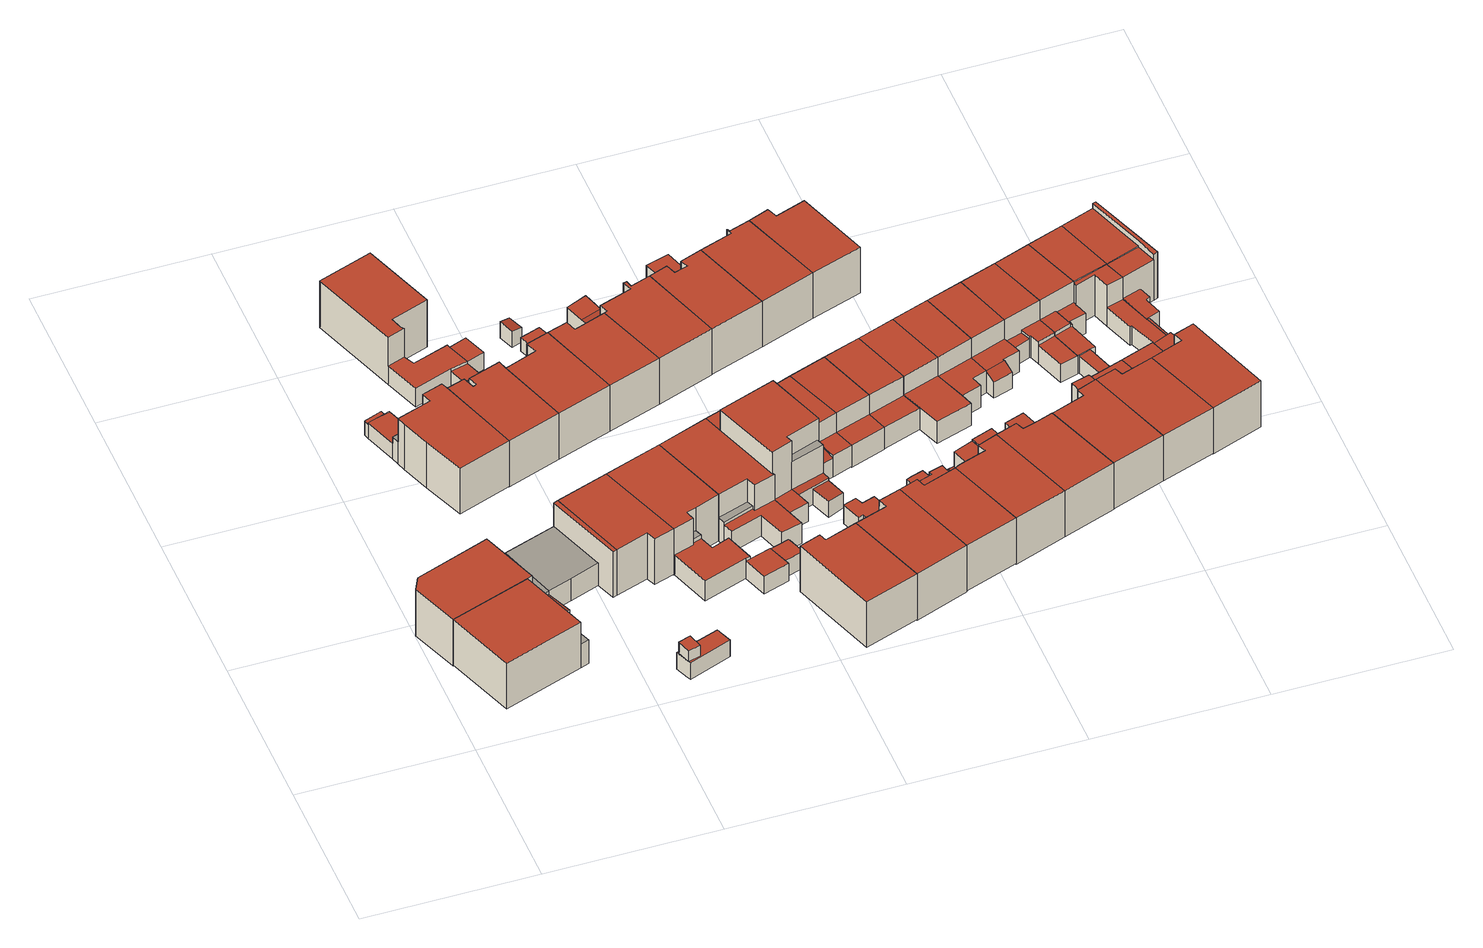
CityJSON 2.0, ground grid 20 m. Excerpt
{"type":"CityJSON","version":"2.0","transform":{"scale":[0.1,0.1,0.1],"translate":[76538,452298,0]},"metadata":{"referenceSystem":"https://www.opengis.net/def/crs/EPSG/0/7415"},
"CityObjects":{
"building1":{"type":"Building","attributes":{"Volume":588.69,"Dakoppervlakte":93.84,"Muuroppervlakte":254.09,"Vloeroppervlakte":99.97,"hoogte_Z_max_in_m_NAP":7.42,"GEB_DOEL":"woonfunctie","dateOfConstruction":"1932-01-01","measuredHeight":6.46},"geometry":[{"type":"Solid","lod":"2","boundaries":[[[[0,1,2,3,4,5,6,7]],[[8,9,10,11]],[[12,13,14,15]],[[16,17,18,19,20]],[[12,7,6,11,13]],[[15,14,17,1,0]],[[16,20,3,2]],[[1,17,16,2]],[[3,20,19,4]],[[6,5,8,11]],[[4,19,9,8,5]],[[10,9,19,18]],[[11,10,18,17,14,13]],[[0,7,12,15]]]],"semantics":{"surfaces":[{"type":"GroundSurface"},{"type":"OuterFloorSurface"},{"type":"RoofSurface"},{"type":"WallSurface"}],"values":[[0,1,2,2,3,3,3,3,3,3,3,3,3,3]]}}]},
"building2":{"type":"Building","attributes":{"Volume":543.23,"Dakoppervlakte":75.14,"Muuroppervlakte":240.47,"Vloeroppervlakte":92.6,"hoogte_Z_max_in_m_NAP":7.42,"GEB_DOEL":"winkelfunctie,woonfunctie - woonfunctie","dateOfConstruction":"1932-01-01","measuredHeight":6.5},"geometry":[{"type":"Solid","lod":"2","boundaries":[[[[21,22,23,24,25,26,27,28,29]],[[30,31,32,33]],[[34,35,15,36,37]],[[38,39,40,41]],[[23,34,37,39,24]],[[34,23,22,35]],[[35,22,21,15]],[[40,36,15,21,29]],[[31,27,26,32]],[[26,25,33,32]],[[27,31,30,28]],[[25,24,39,38,33]],[[41,40,29,28,30]],[[38,41,30,33]],[[36,40,39,37]]]],"semantics":{"surfaces":[{"type":"GroundSurface"},{"type":"OuterFloorSurface"},{"type":"RoofSurface"},{"type":"WallSurface"}],"values":[[0,1,2,1,3,3,3,3,3,3,3,3,3,3,3]]}}]},
"building3":{"type":"Building","attributes":{"Volume":177.81,"Dakoppervlakte":4.97,"Muuroppervlakte":170,"Vloeroppervlakte":61.52,"hoogte_Z_max_in_m_NAP":7.27,"GEB_DOEL":"overige gebruiksfunctie - woonfunctie","dateOfConstruction":"1923-01-01","measuredHeight":6.36},"geometry":[{"type":"Solid","lod":"2","boundaries":[[[[42,27,26,43,44,45,46,47]],[[48,49,32,31,50]],[[51,52,53,54]],[[26,32,49,43]],[[32,26,27,31]],[[27,42,50,31]],[[48,50,42,47]],[[45,44,52,51]],[[44,43,49,53,52]],[[51,54,46,45]],[[49,48,47,46,54,53]]]],"semantics":{"surfaces":[{"type":"GroundSurface"},{"type":"OuterFloorSurface"},{"type":"RoofSurface"},{"type":"WallSurface"}],"values":[[0,1,2,3,3,3,3,3,3,3,3]]}}]},
"building4":{"type":"Building","attributes":{"Volume":514.84,"Dakoppervlakte":91.59,"Muuroppervlakte":249.18,"Vloeroppervlakte":95.48,"hoogte_Z_max_in_m_NAP":7.31,"GEB_DOEL":"woonfunctie","dateOfConstruction":"1925-01-01","measuredHeight":6.43},"geometry":[{"type":"Solid","lod":"2","boundaries":[[[[55,56,57,58,59,60,61,62,63,64,65,66,67,68,69]],[[70,71,72,73]],[[74,75,76,77,78,79,80,81,82]],[[83,84,85,86,87]],[[88,89,90,91]],[[92,93,94,95,96,97]],[[68,67,82,81]],[[82,67,66,74]],[[74,66,65,75]],[[76,75,65,64,96]],[[80,79,71,55,69]],[[68,81,80,69]],[[60,59,91,90]],[[58,88,91,59]],[[57,89,88,58]],[[84,83,61,60,90,89]],[[64,63,97,96]],[[97,63,62,87,92]],[[71,70,85,56,55]],[[83,87,62,61]],[[92,87,86,93]],[[73,94,93,86,85,70]],[[76,96,95,77]],[[78,77,95,94,73,72]],[[71,79,78,72]],[[85,84,89,57,56]]]],"semantics":{"surfaces":[{"type":"GroundSurface"},{"type":"OuterFloorSurface"},{"type":"RoofSurface"},{"type":"WallSurface"}],"values":[[0,1,2,2,2,2,3,3,3,3,3,3,3,3,3,3,3,3,3,3,3,3,3,3,3,3]]}}]},
"building5":{"type":"Building","attributes":{"Volume":29.55,"Dakoppervlakte":11,"Muuroppervlakte":44.25,"Vloeroppervlakte":11,"hoogte_Z_max_in_m_NAP":4.74,"GEB_DOEL":"onbekend","dateOfConstruction":"1932-01-01","measuredHeight":3.87},"geometry":[{"type":"Solid","lod":"2","boundaries":[[[[98,99,100,101,102]],[[103,104,105,106,107],[108,109,110,111]],[[112,113,114,115]],[[102,104,103,98]],[[102,101,105,104]],[[107,106,105,101,100,99]],[[107,99,98,103]],[[113,111,110,114]],[[115,114,110,109]],[[112,115,109,108]],[[112,108,111,113]]]],"semantics":{"surfaces":[{"type":"GroundSurface"},{"type":"RoofSurface"},{"type":"WallSurface"}],"values":[[0,1,1,2,2,2,2,2,2,2,2]]}}]},
"building6":{"type":"Building","attributes":{"Volume":419.79,"Dakoppervlakte":65.59,"Muuroppervlakte":222.32,"Vloeroppervlakte":65.59,"hoogte_Z_max_in_m_NAP":7.27,"GEB_DOEL":"woonfunctie","dateOfConstruction":"1925-01-01","measuredHeight":6.4},"geometry":[{"type":"Solid","lod":"2","boundaries":[[[[116,117,118,45,44,119]],[[51,120,121,122,123,52]],[[44,45,51,52]],[[118,117,121,120]],[[117,116,122,121]],[[119,123,122,116]],[[45,118,120,51]],[[44,52,123,119]]]],"semantics":{"surfaces":[{"type":"GroundSurface"},{"type":"RoofSurface"},{"type":"WallSurface"}],"values":[[0,1,2,2,2,2,2,2]]}}]},
"building7":{"type":"Building","attributes":{"Volume":488.88,"Dakoppervlakte":88.78,"Muuroppervlakte":279.97,"Vloeroppervlakte":88.78,"hoogte_Z_max_in_m_NAP":7.31,"GEB_DOEL":"woonfunctie","dateOfConstruction":"1923-01-01","measuredHeight":6.59},"geometry":[{"type":"Solid","lod":"2","boundaries":[[[[124,125,126,127,128,129,130,131,132,133,134,135,136]],[[137,138,139,140,141,142,143]],[[144,145,146,147,148,149,150,151]],[[139,138,145,129,128]],[[139,128,127,140]],[[141,126,125,142]],[[142,125,124,143]],[[124,136,146,137,143]],[[146,136,135,147]],[[148,147,135,134]],[[134,133,149,148]],[[149,133,132,150]],[[150,132,131,151]],[[130,144,151,131]],[[129,145,144,130]],[[146,145,138,137]],[[140,127,126,141]]]],"semantics":{"surfaces":[{"type":"GroundSurface"},{"type":"RoofSurface"},{"type":"WallSurface"}],"values":[[0,1,1,2,2,2,2,2,2,2,2,2,2,2,2,2,2]]}}]},
"building8":{"type":"Building","attributes":{"Volume":472.52,"Dakoppervlakte":77.49,"Muuroppervlakte":262,"Vloeroppervlakte":83.5,"hoogte_Z_max_in_m_NAP":7.31,"GEB_DOEL":"woonfunctie","dateOfConstruction":"1925-01-01","measuredHeight":6.48},"geometry":[{"type":"Solid","lod":"2","boundaries":[[[[152,153,154,155,156,157,158,159,160,161,162,163,164,165,166,167,168,169,170]],[[171,172,173,174]],[[175,176,177,178,179,75,74,180,181]],[[182,183,184,185,186,187,188,189]],[[190,191,192,193]],[[170,169,74,75]],[[169,168,180,74]],[[167,181,180,168]],[[167,166,171,175,181]],[[155,154,177,176,174]],[[154,153,178,177]],[[170,75,179,152]],[[159,158,185,184,192]],[[185,158,157,186]],[[186,157,156,187]],[[165,164,189,188]],[[164,163,182,189]],[[163,162,193,183,182]],[[190,193,162,161]],[[160,191,190,161]],[[191,160,159,192]],[[192,184,183,193]],[[156,155,174,173,187]],[[172,171,166,165,188]],[[173,172,188,187]],[[174,176,175,171]],[[153,152,179,178]]]],"semantics":{"surfaces":[{"type":"GroundSurface"},{"type":"OuterFloorSurface"},{"type":"RoofSurface"},{"type":"WallSurface"}],"values":[[0,1,2,2,2,3,3,3,3,3,3,3,3,3,3,3,3,3,3,3,3,3,3,3,3,3,3]]}}]},
"building9":{"type":"Building","attributes":{"Volume":15.36,"Dakoppervlakte":6.48,"Muuroppervlakte":24.32,"Vloeroppervlakte":6.48,"hoogte_Z_max_in_m_NAP":3.21,"GEB_DOEL":"onbekend","dateOfConstruction":"1923-01-01","measuredHeight":2.37},"geometry":[{"type":"Solid","lod":"2","boundaries":[[[[194,195,196,161]],[[197,198,199,200]],[[161,196,197,200]],[[195,198,197,196]],[[194,199,198,195]],[[194,161,200,199]]]],"semantics":{"surfaces":[{"type":"GroundSurface"},{"type":"RoofSurface"},{"type":"WallSurface"}],"values":[[0,1,2,2,2,2]]}}]},
"building10":{"type":"Building","attributes":{"Volume":532.26,"Dakoppervlakte":97.56,"Muuroppervlakte":269.69,"Vloeroppervlakte":98.6,"hoogte_Z_max_in_m_NAP":7.27,"GEB_DOEL":"woonfunctie","dateOfConstruction":"1925-01-01","measuredHeight":6.42},"geometry":[{"type":"Solid","lod":"2","boundaries":[[[[201,202,203,204,205,206,207,208,209,210,211,212]],[[213,214,215,216]],[[122,217,218,219,220,221,222,123]],[[223,224,225,226,227,228,229,230,231]],[[210,123,222,211]],[[123,210,209,122]],[[211,222,221,212]],[[208,207,225,224]],[[226,225,207,206]],[[227,226,206,205]],[[204,228,227,205]],[[228,204,203,229]],[[203,202,230,229]],[[202,201,214,213,230]],[[213,216,231,230]],[[122,209,208,224,223,218,217]],[[215,219,218,223,231,216]],[[215,214,220,219]],[[220,214,201,212,221]]]],"semantics":{"surfaces":[{"type":"GroundSurface"},{"type":"OuterFloorSurface"},{"type":"RoofSurface"},{"type":"WallSurface"}],"values":[[0,1,2,2,3,3,3,3,3,3,3,3,3,3,3,3,3,3,3]]}}]},
"building11":{"type":"Building","attributes":{"Volume":412.21,"Dakoppervlakte":63.62,"Muuroppervlakte":220.3,"Vloeroppervlakte":63.62,"hoogte_Z_max_in_m_NAP":7.31,"GEB_DOEL":"woonfunctie","dateOfConstruction":"1925-01-01","measuredHeight":6.48},"geometry":[{"type":"Solid","lod":"2","boundaries":[[[[232,233,234,168,167,235,236]],[[237,238,239,181,180,240,241]],[[168,234,240,180]],[[237,241,233,232]],[[232,236,238,237]],[[238,236,235,167,181,239]],[[234,233,241,240]],[[167,168,180,181]]]],"semantics":{"surfaces":[{"type":"GroundSurface"},{"type":"RoofSurface"},{"type":"WallSurface"}],"values":[[0,1,2,2,2,2,2,2]]}}]},
"building12":{"type":"Building","attributes":{"Volume":22.9,"Dakoppervlakte":9.36,"Muuroppervlakte":30.14,"Vloeroppervlakte":9.36,"hoogte_Z_max_in_m_NAP":3.27,"GEB_DOEL":"onbekend","dateOfConstruction":"1928-01-01","measuredHeight":2.45},"geometry":[{"type":"Solid","lod":"2","boundaries":[[[[242,243,244,206,205,245]],[[246,247,248,249,250,251]],[[206,244,250,249]],[[244,243,251,250]],[[247,246,251,243,242,245]],[[205,248,247,245]],[[205,206,249,248]]]],"semantics":{"surfaces":[{"type":"GroundSurface"},{"type":"RoofSurface"},{"type":"WallSurface"}],"values":[[0,1,2,2,2,2,2]]}}]},
"building13":{"type":"Building","attributes":{"Volume":5.33,"Dakoppervlakte":2.54,"Muuroppervlakte":13.78,"Vloeroppervlakte":2.48,"hoogte_Z_max_in_m_NAP":3.12,"GEB_DOEL":"onbekend","dateOfConstruction":"1923-01-01","measuredHeight":2.29},"geometry":[{"type":"Solid","lod":"2","boundaries":[[[[252,253,254,255]],[[256,257,258,259]],[[258,257,252,255]],[[259,258,255,254]],[[253,256,259,254]],[[253,252,257,256]]]],"semantics":{"surfaces":[{"type":"GroundSurface"},{"type":"RoofSurface"},{"type":"WallSurface"}],"values":[[0,1,2,2,2,2]]}}]},
"building14":{"type":"Building","attributes":{"Volume":17.23,"Dakoppervlakte":8.85,"Muuroppervlakte":23.55,"Vloeroppervlakte":8.85,"hoogte_Z_max_in_m_NAP":2.8,"GEB_DOEL":"onbekend","dateOfConstruction":"1925-01-01","measuredHeight":1.95},"geometry":[{"type":"Solid","lod":"2","boundaries":[[[[260,261,262,263]],[[264,265,266,267]],[[260,263,266,265]],[[263,262,267,266]],[[261,264,267,262]],[[261,260,265,264]]]],"semantics":{"surfaces":[{"type":"GroundSurface"},{"type":"RoofSurface"},{"type":"WallSurface"}],"values":[[0,1,2,2,2,2]]}}]},
"building15":{"type":"Building","attributes":{"Volume":13.32,"Dakoppervlakte":5.73,"Muuroppervlakte":22.31,"Vloeroppervlakte":5.71,"hoogte_Z_max_in_m_NAP":3.25,"GEB_DOEL":"onbekend","dateOfConstruction":"1928-01-01","measuredHeight":2.42},"geometry":[{"type":"Solid","lod":"2","boundaries":[[[[268,242,245,269,270]],[[271,272,273,274,275]],[[242,268,271,275]],[[273,272,271,268,270,269]],[[245,274,273,269]],[[245,242,275,274]]]],"semantics":{"surfaces":[{"type":"GroundSurface"},{"type":"RoofSurface"},{"type":"WallSurface"}],"values":[[0,1,2,2,2,2]]}}]},
"building16":{"type":"Building","attributes":{"Volume":479.35,"Dakoppervlakte":81.15,"Muuroppervlakte":251.66,"Vloeroppervlakte":84.48,"hoogte_Z_max_in_m_NAP":7.27,"GEB_DOEL":"woonfunctie","dateOfConstruction":"1925-01-01","measuredHeight":6.49},"geometry":[{"type":"Solid","lod":"2","boundaries":[[[[276,277,278,279,280,281,282,283,212,211,284,285]],[[286,287,288,289]],[[290,291,292,293,294,222,221,295]],[[296,297,298,299,300,301,302,303,304]],[[211,222,294,284]],[[221,222,211,212,289]],[[292,291,301,277,276]],[[293,285,284,294]],[[304,283,282,296]],[[281,297,296,282]],[[281,280,298,297]],[[280,279,299,298]],[[278,300,299,279]],[[278,277,301,300]],[[304,286,289,212,283]],[[287,286,304,303]],[[288,295,221,289]],[[288,287,303,302,290,295]],[[301,291,290,302]],[[276,285,293,292]]]],"semantics":{"surfaces":[{"type":"GroundSurface"},{"type":"OuterFloorSurface"},{"type":"RoofSurface"},{"type":"WallSurface"}],"values":[[0,1,2,2,3,3,3,3,3,3,3,3,3,3,3,3,3,3,3,3]]}}]},
"building17":{"type":"Building","attributes":{"Volume":392.76,"Dakoppervlakte":60.74,"Muuroppervlakte":216.23,"Vloeroppervlakte":60.74,"hoogte_Z_max_in_m_NAP":7.31,"GEB_DOEL":"woonfunctie","dateOfConstruction":"1925-01-01","measuredHeight":6.47},"geometry":[{"type":"Solid","lod":"2","boundaries":[[[[305,234,233,306,307,308]],[[241,240,309,310,311,312]],[[234,305,309,240]],[[307,311,310,308]],[[307,306,312,311]],[[233,241,312,306]],[[308,310,309,305]],[[241,233,234,240]]]],"semantics":{"surfaces":[{"type":"GroundSurface"},{"type":"RoofSurface"},{"type":"WallSurface"}],"values":[[0,1,2,2,2,2,2,2]]}}]},
"building18":{"type":"Building","attributes":{"Volume":454.6,"Dakoppervlakte":72.43,"Muuroppervlakte":236.59,"Vloeroppervlakte":74.45,"hoogte_Z_max_in_m_NAP":7.35,"GEB_DOEL":"woonfunctie","dateOfConstruction":"1928-01-01","measuredHeight":6.37},"geometry":[{"type":"Solid","lod":"2","boundaries":[[[[313,314,315,316,317,318,319,320,321,322,323]],[[324,325,326,327]],[[328,329,330,331,332,333]],[[334,335,336,337]],[[316,315,333,332]],[[329,319,318,330]],[[318,317,331,330]],[[316,332,331,317]],[[313,323,337,336]],[[322,334,337,323]],[[322,321,335,334]],[[321,320,324,327,335]],[[326,325,314,313,336]],[[335,327,326,336]],[[328,325,324,320,319,329]],[[315,314,325,328,333]]]],"semantics":{"surfaces":[{"type":"GroundSurface"},{"type":"OuterFloorSurface"},{"type":"RoofSurface"},{"type":"WallSurface"}],"values":[[0,1,2,2,3,3,3,3,3,3,3,3,3,3,3,3]]}}]},
"building19":{"type":"Building","attributes":{"Volume":690.53,"Dakoppervlakte":87.26,"Muuroppervlakte":345.13,"Vloeroppervlakte":91.05,"hoogte_Z_max_in_m_NAP":10.22,"GEB_DOEL":"woonfunctie","dateOfConstruction":"1925-01-01","measuredHeight":9.44},"geometry":[{"type":"Solid","lod":"2","boundaries":[[[[338,339,340,278,276,285,341,342,284,343,344,345,346,347,348,349,350]],[[351,352,353,354]],[[355,356,357,358,359,360,361]],[[362,363,364,365,366,367,368]],[[369,370,371,372]],[[373,366,365,374,375]],[[376,377,294,378]],[[356,355,378,342,341,367]],[[361,360,345,344,376]],[[285,368,367,341]],[[285,276,362,368]],[[362,276,278,363]],[[278,340,364,363]],[[369,349,348,370]],[[369,372,350,349]],[[347,346,352,351,373]],[[375,370,348,347,373]],[[370,375,374,339,338,371]],[[364,340,339,374,365]],[[351,354,366,373]],[[367,366,354,357,356]],[[357,354,353,358]],[[358,353,352,346,345,360,359]],[[284,294,377,343]],[[284,342,378,294]],[[377,376,344,343]],[[355,361,376,378]],[[371,338,350,372]]]],"semantics":{"surfaces":[{"type":"GroundSurface"},{"type":"OuterFloorSurface"},{"type":"RoofSurface"},{"type":"WallSurface"}],"values":[[0,1,2,2,2,2,2,3,3,3,3,3,3,3,3,3,3,3,3,3,3,3,3,3,3,3,3,3]]}}]},
"building20":{"type":"Building","attributes":{"Volume":510.25,"Dakoppervlakte":86.55,"Muuroppervlakte":256.05,"Vloeroppervlakte":90.8,"hoogte_Z_max_in_m_NAP":7.31,"GEB_DOEL":"woonfunctie","dateOfConstruction":"1925-01-01","measuredHeight":6.47},"geometry":[{"type":"Solid","lod":"2","boundaries":[[[[379,380,381,382,383,384,385,386,387,388,389,390,391,392,305,308]],[[393,394,395,396]],[[397,398,399,400,401,402,403,404,310,309,405]],[[406,407,408,409,410,411,412,413]],[[414,415,407,406]],[[310,308,305,309]],[[305,392,405,309]],[[405,392,391,397]],[[397,391,390,389,399,398]],[[404,403,393,380,379]],[[308,310,404,379]],[[414,406,385,384]],[[383,415,414,384]],[[381,408,407,415,383,382]],[[388,387,412,411]],[[386,413,412,387]],[[386,385,406,413]],[[393,396,408,381,380]],[[396,395,409,408]],[[411,410,401,400]],[[394,402,401,410,409,395]],[[402,394,393,403]],[[389,388,411,400,399]]]],"semantics":{"surfaces":[{"type":"GroundSurface"},{"type":"OuterFloorSurface"},{"type":"RoofSurface"},{"type":"WallSurface"}],"values":[[0,1,2,2,2,3,3,3,3,3,3,3,3,3,3,3,3,3,3,3,3,3,3]]}}]},
"building21":{"type":"Building","attributes":{"Volume":507.04,"Dakoppervlakte":85.98,"Muuroppervlakte":257.32,"Vloeroppervlakte":91.7,"hoogte_Z_max_in_m_NAP":7.35,"GEB_DOEL":"woonfunctie","dateOfConstruction":"1928-01-01","measuredHeight":6.41},"geometry":[{"type":"Solid","lod":"2","boundaries":[[[[416,417,418,419,420,421,422,423,424,425,426,427,428,429]],[[430,325,431,432,433,434]],[[333,435,436,437,438,328]],[[439,440,441,442,443,444,445,446,447,448,449,450]],[[451,452,453,454,455,337]],[[422,421,435,333]],[[421,420,449,436,435]],[[436,449,448,433,432,437]],[[423,422,333,328,325]],[[449,420,419,450]],[[418,439,450,419]],[[417,416,441,440]],[[441,416,429,442]],[[429,428,443,442]],[[443,428,427,444]],[[325,430,451,424,423]],[[454,444,427,426,455]],[[425,337,455,426]],[[424,451,337,425]],[[433,448,447,434]],[[452,446,445,453]],[[454,453,445,444]],[[447,446,452,451,430,434]],[[437,432,431,438]],[[438,431,325,328]],[[418,417,440,439]]]],"semantics":{"surfaces":[{"type":"GroundSurface"},{"type":"OuterFloorSurface"},{"type":"RoofSurface"},{"type":"WallSurface"}],"values":[[0,1,2,2,2,3,3,3,3,3,3,3,3,3,3,3,3,3,3,3,3,3,3,3,3,3]]}}]},
"building22":{"type":"Building","attributes":{"Volume":214.48,"Dakoppervlakte":42.41,"Muuroppervlakte":149.23,"Vloeroppervlakte":42.36,"hoogte_Z_max_in_m_NAP":6.64,"GEB_DOEL":"woonfunctie","dateOfConstruction":"1928-01-01","measuredHeight":5.79},"geometry":[{"type":"Solid","lod":"2","boundaries":[[[[456,457,458,459,460,461,462]],[[463,464,465,466]],[[467,468,469,470]],[[471,472,467,473]],[[464,463,462,461,473]],[[457,456,466,465,470]],[[459,458,469,468,472]],[[470,469,458,457]],[[471,460,459,472]],[[461,460,471,473]],[[468,467,472]],[[464,473,467,470,465]],[[462,463,466,456]]]],"semantics":{"surfaces":[{"type":"GroundSurface"},{"type":"RoofSurface"},{"type":"WallSurface"}],"values":[[0,1,1,1,2,2,2,2,2,2,2,2,2]]}}]},
"building23":{"type":"Building","attributes":{"Volume":450.78,"Dakoppervlakte":78.1,"Muuroppervlakte":254.02,"Vloeroppervlakte":79.96,"hoogte_Z_max_in_m_NAP":7.31,"GEB_DOEL":"woonfunctie","dateOfConstruction":"1925-01-01","measuredHeight":6.43},"geometry":[{"type":"Solid","lod":"2","boundaries":[[[[474,475,476,477,478,479,480,481,482,483,484,485,486,487,488]],[[489,490,491,492,493]],[[494,495,496,497,397,405,498,499]],[[500,501,502,503,504,505]],[[397,477,476,405]],[[476,475,498,405]],[[475,474,493,499,498]],[[496,495,480,479]],[[479,478,497,496]],[[477,397,497,478]],[[501,487,486,502]],[[502,486,485,503]],[[503,485,484,504]],[[484,483,505,504]],[[505,483,482,500]],[[493,474,488,489]],[[491,500,482,481,492]],[[491,490,489,488,487,501,500]],[[499,493,492,494]],[[495,494,492,481,480]]]],"semantics":{"surfaces":[{"type":"GroundSurface"},{"type":"OuterFloorSurface"},{"type":"RoofSurface"},{"type":"WallSurface"}],"values":[[0,1,2,2,3,3,3,3,3,3,3,3,3,3,3,3,3,3,3,3]]}}]},
"building24":{"type":"Building","attributes":{"Volume":485.97,"Dakoppervlakte":81.72,"Muuroppervlakte":247.22,"Vloeroppervlakte":81.72,"hoogte_Z_max_in_m_NAP":7.35,"GEB_DOEL":"woonfunctie","dateOfConstruction":"1928-01-01","measuredHeight":6.4},"geometry":[{"type":"Solid","lod":"2","boundaries":[[[[506,507,508,509,510,511,512,513,514,515,516]],[[517,518,519,436,435,520]],[[521,522,523,524,525,526,527]],[[528,529,530,531,532,533]],[[534,535,536,537]],[[511,520,435,512]],[[511,510,537,517,520]],[[514,513,436,519,530]],[[435,436,513,512]],[[507,525,524,508]],[[507,506,526,525]],[[506,516,527,526]],[[516,515,529,528,527]],[[530,529,515,514]],[[534,537,510,509,523]],[[528,533,521,527]],[[535,534,523,522]],[[536,535,522,521,533,532]],[[537,536,532,531,518,517]],[[518,531,530,519]],[[523,509,508,524]]]],"semantics":{"surfaces":[{"type":"GroundSurface"},{"type":"RoofSurface"},{"type":"WallSurface"}],"values":[[0,1,1,1,1,2,2,2,2,2,2,2,2,2,2,2,2,2,2,2,2]]}}]},
"building25":{"type":"Building","attributes":{"Volume":226.25,"Dakoppervlakte":43.98,"Muuroppervlakte":153.29,"Vloeroppervlakte":43.98,"hoogte_Z_max_in_m_NAP":6.64,"GEB_DOEL":"woonfunctie","dateOfConstruction":"1928-01-01","measuredHeight":5.83},"geometry":[{"type":"Solid","lod":"2","boundaries":[[[[538,539,540,541,542,543]],[[466,465,544,545]],[[469,546,547,470]],[[538,466,545,539]],[[538,543,470,465,466]],[[547,540,539,545,544]],[[469,470,543,542]],[[542,541,546,469]],[[547,546,541,540]],[[547,544,465,470]]]],"semantics":{"surfaces":[{"type":"GroundSurface"},{"type":"RoofSurface"},{"type":"WallSurface"}],"values":[[0,1,1,2,2,2,2,2,2,2]]}}]},
"building26":{"type":"Building","attributes":{"Volume":227.84,"Dakoppervlakte":44.77,"Muuroppervlakte":153.01,"Vloeroppervlakte":44.77,"hoogte_Z_max_in_m_NAP":6.64,"GEB_DOEL":"woonfunctie","dateOfConstruction":"1928-01-01","measuredHeight":5.79},"geometry":[{"type":"Solid","lod":"2","boundaries":[[[[548,549,550,551,552,553]],[[544,554,555,545]],[[556,557,547,546]],[[555,549,548,545]],[[544,545,548,553,547]],[[557,550,549,555,554]],[[546,547,553,552]],[[546,552,551,556]],[[557,556,551,550]],[[557,554,544,547]]]],"semantics":{"surfaces":[{"type":"GroundSurface"},{"type":"RoofSurface"},{"type":"WallSurface"}],"values":[[0,1,1,2,2,2,2,2,2,2]]}}]},
"building27":{"type":"Building","attributes":{"Volume":447.78,"Dakoppervlakte":68.19,"Muuroppervlakte":224.67,"Vloeroppervlakte":70.99,"hoogte_Z_max_in_m_NAP":7.31,"GEB_DOEL":"woonfunctie","dateOfConstruction":"1925-01-01","measuredHeight":6.44},"geometry":[{"type":"Solid","lod":"2","boundaries":[[[[488,558,559,560,561,562,475,474]],[[498,563,564,565,566,567,568,499]],[[489,493,569,570]],[[474,475,498,499,493]],[[562,563,498,475]],[[562,561,564,563]],[[561,560,565,564]],[[559,566,565,560]],[[567,566,559,558,570]],[[488,489,570,558]],[[489,488,474,493]],[[567,570,569,568]],[[499,568,569,493]]]],"semantics":{"surfaces":[{"type":"GroundSurface"},{"type":"RoofSurface"},{"type":"OuterFloorSurface"},{"type":"WallSurface"}],"values":[[0,1,2,3,3,3,3,3,3,3,3,3,3]]}}]},
"building28":{"type":"Building","attributes":{"Volume":465.63,"Dakoppervlakte":77.85,"Muuroppervlakte":260.79,"Vloeroppervlakte":77.85,"hoogte_Z_max_in_m_NAP":7.35,"GEB_DOEL":"woonfunctie","dateOfConstruction":"1928-01-01","measuredHeight":6.46},"geometry":[{"type":"Solid","lod":"2","boundaries":[[[[571,572,573,574,575,576,577,578,579,580,581]],[[582,583,584,585,517,520,586]],[[534,537,587,588]],[[589,590,591,592]],[[571,581,520,517,537]],[[581,580,586,520]],[[576,575,584,583,589]],[[584,575,574,587,585]],[[573,588,587,574]],[[534,588,573,572]],[[534,572,571,537]],[[517,585,587,537]],[[590,579,578,591]],[[591,578,577,592]],[[592,577,576,589]],[[589,583,582,590]],[[582,586,580,579,590]]]],"semantics":{"surfaces":[{"type":"GroundSurface"},{"type":"RoofSurface"},{"type":"WallSurface"}],"values":[[0,1,1,1,2,2,2,2,2,2,2,2,2,2,2,2,2]]}}]},
"building29":{"type":"Building","attributes":{"Volume":270.15,"Dakoppervlakte":58,"Muuroppervlakte":171.48,"Vloeroppervlakte":58,"hoogte_Z_max_in_m_NAP":6.64,"GEB_DOEL":"woonfunctie","dateOfConstruction":"1928-01-01","measuredHeight":5.79},"geometry":[{"type":"Solid","lod":"2","boundaries":[[[[550,549,593,594,595,596,597,598,551]],[[554,599,600,555]],[[601,602,603,604,605,606,607]],[[549,550,601,554,555]],[[607,594,593,600,599]],[[551,602,601,550]],[[551,598,603,602]],[[598,597,604,603]],[[596,605,604,597]],[[605,596,595,606]],[[606,595,594,607]],[[607,599,554,601]],[[549,555,600,593]]]],"semantics":{"surfaces":[{"type":"GroundSurface"},{"type":"RoofSurface"},{"type":"WallSurface"}],"values":[[0,1,1,2,2,2,2,2,2,2,2,2,2]]}}]},
"building30":{"type":"Building","attributes":{"Volume":388.49,"Dakoppervlakte":60.47,"Muuroppervlakte":214.14,"Vloeroppervlakte":60.47,"hoogte_Z_max_in_m_NAP":7.31,"GEB_DOEL":"woonfunctie","dateOfConstruction":"1925-01-01","measuredHeight":6.42},"geometry":[{"type":"Solid","lod":"2","boundaries":[[[[562,561,608,609,610,611]],[[564,563,612,613,614,615]],[[562,611,612,563]],[[609,614,613,610]],[[609,608,615,614]],[[561,564,615,608]],[[611,610,613,612]],[[561,562,563,564]]]],"semantics":{"surfaces":[{"type":"GroundSurface"},{"type":"RoofSurface"},{"type":"WallSurface"}],"values":[[0,1,2,2,2,2,2,2]]}}]},
"building31":{"type":"Building","attributes":{"Volume":501.17,"Dakoppervlakte":83.86,"Muuroppervlakte":278.98,"Vloeroppervlakte":90.38,"hoogte_Z_max_in_m_NAP":7.35,"GEB_DOEL":"woonfunctie","dateOfConstruction":"1928-01-01","measuredHeight":6.43},"geometry":[{"type":"Solid","lod":"2","boundaries":[[[[616,580,579,578,617,618,619,620,621,622,623,624,625,626,627]],[[628,629,630,631,632]],[[633,634,635,636,582,586,637]],[[638,639,640,641]],[[642,643,644,645,646]],[[637,586,580,616]],[[633,637,616,627,628]],[[621,620,635,634,632]],[[636,635,620,619,645]],[[621,632,631,640,622]],[[627,626,629,628]],[[629,626,625,641,630]],[[624,638,641,625]],[[623,639,638,624]],[[640,639,623,622]],[[631,630,641,640]],[[632,634,633,628]],[[642,617,578,643]],[[579,644,643,578]],[[642,646,645,619,618,617]],[[644,582,636,645]],[[644,579,580,586,582]]]],"semantics":{"surfaces":[{"type":"GroundSurface"},{"type":"OuterFloorSurface"},{"type":"RoofSurface"},{"type":"WallSurface"}],"values":[[0,1,2,2,2,3,3,3,3,3,3,3,3,3,3,3,3,3,3,3,3,3]]}}]},
"building32":{"type":"Building","attributes":{"Volume":237.79,"Dakoppervlakte":47.9,"Muuroppervlakte":161.46,"Vloeroppervlakte":47.9,"hoogte_Z_max_in_m_NAP":6.64,"GEB_DOEL":"woonfunctie","dateOfConstruction":"1928-01-01","measuredHeight":5.8},"geometry":[{"type":"Solid","lod":"2","boundaries":[[[[647,648,649,650,651,652,653,654]],[[599,655,656,600]],[[657,658,659,660,661,662]],[[648,647,661,599,600]],[[660,650,649,656,655]],[[647,654,662,661]],[[653,657,662,654]],[[652,658,657,653]],[[658,652,651,659]],[[651,650,660,659]],[[660,655,599,661]],[[649,648,600,656]]]],"semantics":{"surfaces":[{"type":"GroundSurface"},{"type":"RoofSurface"},{"type":"WallSurface"}],"values":[[0,1,1,2,2,2,2,2,2,2,2,2]]}}]},
"building33":{"type":"Building","attributes":{"Volume":230.03,"Dakoppervlakte":46.8,"Muuroppervlakte":157.05,"Vloeroppervlakte":46.34,"hoogte_Z_max_in_m_NAP":6.64,"GEB_DOEL":"woonfunctie","dateOfConstruction":"1928-01-01","measuredHeight":5.79},"geometry":[{"type":"Solid","lod":"2","boundaries":[[[[663,664,665,666,667,668,669,670,671,672,673,674]],[[655,675,676,656]],[[677,678,659,679,680]],[[681,660,659,678,682,683,684]],[[672,671,656,676]],[[672,676,675,681,673]],[[668,679,659,669]],[[677,680,679,668,667,666]],[[678,677,666,665,664,682]],[[664,663,683,682]],[[683,663,674,684]],[[673,681,684,674]],[[670,669,659,660]],[[655,660,681,675]],[[671,670,660,655,656]]]],"semantics":{"surfaces":[{"type":"GroundSurface"},{"type":"RoofSurface"},{"type":"WallSurface"}],"values":[[0,1,1,1,2,2,2,2,2,2,2,2,2,2,2]]}}]},
"building34":{"type":"Building","attributes":{"Volume":436.56,"Dakoppervlakte":68.86,"Muuroppervlakte":223.86,"Vloeroppervlakte":68.86,"hoogte_Z_max_in_m_NAP":7.35,"GEB_DOEL":"woonfunctie","dateOfConstruction":"1928-01-01","measuredHeight":6.34},"geometry":[{"type":"Solid","lod":"2","boundaries":[[[[685,686,687,688,689,690,691]],[[692,693,633,637,694,695,696]],[[688,687,694,637]],[[694,687,686,695]],[[685,691,692,696]],[[690,693,692,691]],[[633,693,690,689]],[[633,689,688,637]],[[686,685,696,695]]]],"semantics":{"surfaces":[{"type":"GroundSurface"},{"type":"RoofSurface"},{"type":"WallSurface"}],"values":[[0,1,2,2,2,2,2,2,2]]}}]},
"building35":{"type":"Building","attributes":{"Volume":240.41,"Dakoppervlakte":50.37,"Muuroppervlakte":172.41,"Vloeroppervlakte":50.37,"hoogte_Z_max_in_m_NAP":6.64,"GEB_DOEL":"woonfunctie","dateOfConstruction":"1928-01-01","measuredHeight":5.79},"geometry":[{"type":"Solid","lod":"2","boundaries":[[[[697,698,699,700,701,674,673,672,702,703,704]],[[675,705,706,676]],[[707,708,709,710]],[[711,712,713,714,715,716]],[[717,718,719,720]],[[702,672,676,706]],[[672,673,717,675,676]],[[703,702,706,705,712]],[[708,707,698,697]],[[708,697,704,709]],[[701,700,715,714,719]],[[700,699,710,716,715]],[[711,709,704,703,712]],[[717,673,674,718]],[[718,674,701,719]],[[713,720,719,714]],[[716,710,709,711]],[[675,717,720,713,712,705]],[[699,698,707,710]]]],"semantics":{"surfaces":[{"type":"GroundSurface"},{"type":"RoofSurface"},{"type":"WallSurface"}],"values":[[0,1,1,1,1,2,2,2,2,2,2,2,2,2,2,2,2,2,2]]}}]},
"building36":{"type":"Building","attributes":{"Volume":502.48,"Dakoppervlakte":88.59,"Muuroppervlakte":259.27,"Vloeroppervlakte":92.91,"hoogte_Z_max_in_m_NAP":7.35,"GEB_DOEL":"woonfunctie","dateOfConstruction":"1928-01-01","measuredHeight":6.39},"geometry":[{"type":"Solid","lod":"2","boundaries":[[[[721,722,723,724,725,726,727,687,686,728,729,730,731]],[[732,733,734,735]],[[736,695,694,737,738,739]],[[740,741,742,743,744,745]],[[746,747,748,749,750,751]],[[686,687,694,695]],[[687,727,737,694]],[[727,726,733,738,737]],[[725,724,740,745]],[[726,725,745,734,733]],[[744,735,734,745]],[[723,722,748,747,741]],[[722,721,749,748]],[[731,750,749,721]],[[750,731,730,751]],[[742,746,751,730,729]],[[743,742,729,728]],[[742,741,747,746]],[[695,736,735,744,743,728,686]],[[738,733,732,739]],[[732,735,736,739]],[[740,724,723,741]]]],"semantics":{"surfaces":[{"type":"GroundSurface"},{"type":"OuterFloorSurface"},{"type":"RoofSurface"},{"type":"WallSurface"}],"values":[[0,1,2,2,2,3,3,3,3,3,3,3,3,3,3,3,3,3,3,3,3,3]]}}]},
"building37":{"type":"Building","attributes":{"Volume":257.13,"Dakoppervlakte":57.4,"Muuroppervlakte":187.09,"Vloeroppervlakte":57.4,"hoogte_Z_max_in_m_NAP":6.64,"GEB_DOEL":"woonfunctie","dateOfConstruction":"1928-01-01","measuredHeight":5.78},"geometry":[{"type":"Solid","lod":"2","boundaries":[[[[752,697,704,703,702,753,754,755,756,757,758,759,760,761,762]],[[706,705,763,764]],[[765,766,767,768,709,708,769]],[[770,771,772,773]],[[712,711,774,775]],[[776,777,778,779,780,781,782]],[[702,706,764,753]],[[705,706,702,703,712]],[[754,753,764,763,779]],[[709,704,697,708]],[[769,708,697,752,773]],[[760,759,766,765,772]],[[759,758,767,766]],[[770,762,761,771]],[[772,771,761,760]],[[765,769,773,772]],[[709,711,712,703,704]],[[776,782,767,758,757]],[[776,757,756,777]],[[777,756,755,778]],[[779,778,755,754]],[[775,774,781,780]],[[711,709,768,781,774]],[[782,781,768,767]],[[712,775,780,779,763,705]],[[773,752,762,770]]]],"semantics":{"surfaces":[{"type":"GroundSurface"},{"type":"RoofSurface"},{"type":"WallSurface"}],"values":[[0,1,1,1,1,1,2,2,2,2,2,2,2,2,2,2,2,2,2,2,2,2,2,2,2,2]]}}]},
"building38":{"type":"Building","attributes":{"Volume":261.58,"Dakoppervlakte":52.96,"Muuroppervlakte":202.64,"Vloeroppervlakte":52.96,"hoogte_Z_max_in_m_NAP":6.64,"GEB_DOEL":"woonfunctie","dateOfConstruction":"1928-01-01","measuredHeight":5.8},"geometry":[{"type":"Solid","lod":"2","boundaries":[[[[783,784,785,786,787,788,789,790,791,792,793,794]],[[795,796,764,763]],[[797,798,799,800,801,802]],[[803,804,805,806,807,808]],[[783,764,796,784]],[[783,794,803,763,764]],[[785,784,796,795,808]],[[799,798,790,789]],[[789,788,800,799]],[[787,801,800,788]],[[801,787,786,802]],[[803,794,793,804]],[[793,792,805,804]],[[792,791,797,806,805]],[[786,785,808,807,802]],[[802,807,806,797]],[[763,803,808,795]],[[791,790,798,797]]]],"semantics":{"surfaces":[{"type":"GroundSurface"},{"type":"RoofSurface"},{"type":"WallSurface"}],"values":[[0,1,1,1,2,2,2,2,2,2,2,2,2,2,2,2,2,2]]}}]},
"building39":{"type":"Building","attributes":{"Volume":510.16,"Dakoppervlakte":92.2,"Muuroppervlakte":245.28,"Vloeroppervlakte":96.59,"hoogte_Z_max_in_m_NAP":7.35,"GEB_DOEL":"woonfunctie","dateOfConstruction":"1928-01-01","measuredHeight":6.4},"geometry":[{"type":"Solid","lod":"2","boundaries":[[[[809,810,811,812,813,814,815,816,817,818,819,820,821]],[[733,822,823,734]],[[824,825,826,827,738,737]],[[740,745,828,829,830,831]],[[832,833,834,835,836,837,838,839,840,841]],[[809,821,737,738,733]],[[821,820,824,737]],[[825,824,820,819,839]],[[740,831,836,812,811]],[[734,745,810,809,733]],[[734,823,828,745]],[[818,840,839,819]],[[816,832,841,840,818,817]],[[816,815,833,832]],[[815,814,834,833]],[[813,835,834,814]],[[813,812,836,835]],[[830,838,837,836,831]],[[825,839,838,830,829,826]],[[822,827,826,829,828,823]],[[738,827,822,733]],[[740,811,810,745]]]],"semantics":{"surfaces":[{"type":"GroundSurface"},{"type":"OuterFloorSurface"},{"type":"RoofSurface"},{"type":"WallSurface"}],"values":[[0,1,2,2,2,3,3,3,3,3,3,3,3,3,3,3,3,3,3,3,3,3]]}}]},
"building40":{"type":"Building","attributes":{"Volume":288.21,"Dakoppervlakte":54.26,"Muuroppervlakte":219.49,"Vloeroppervlakte":54.26,"hoogte_Z_max_in_m_NAP":7.32,"GEB_DOEL":"woonfunctie","dateOfConstruction":"1928-01-01","measuredHeight":6.47},"geometry":[{"type":"Solid","lod":"2","boundaries":[[[[784,842,843,844,845,846,847,848,849,850,851,852,853,787,854,786,785]],[[795,855,856,796]],[[807,857,858,808]],[[859,860,861,862,863,864]],[[865,866,867,868,869,870]],[[871,872,801,873,874]],[[796,856,842,784]],[[784,785,808,795,796]],[[807,808,785,786,869]],[[843,861,860,859,845,844]],[[843,842,856,862,861]],[[865,850,849,866]],[[866,849,848,867]],[[867,848,847,868]],[[786,854,872,870,869]],[[872,854,787,801]],[[787,853,873,801]],[[871,874,873,853,852,851]],[[850,865,870,872,871,851]],[[807,869,868,847,846,857]],[[855,795,808,858]],[[864,863,862,856,855,858,857]],[[864,857,846,845,859]]]],"semantics":{"surfaces":[{"type":"GroundSurface"},{"type":"RoofSurface"},{"type":"WallSurface"}],"values":[[0,1,1,1,1,1,2,2,2,2,2,2,2,2,2,2,2,2,2,2,2,2,2]]}}]}
},
"vertices":[
[21,126,10],[114,158,10],[141,168,10],[153,138,10],[134,131,10],[153,81,10],[143,77,10],[50,45,10],[153,81,43],[134,131,43],[125,128,43],[143,77,43],[50,45,74],[143,77,74],[114,158,74],[21,126,74],[141,168,35],[114,158,38],[125,128,38],[134,131,37],[153,138,35],
[21,126,9],[0,182,9],[8,198,9],[95,229,9],[105,232,9],[118,237,9],[141,168,9],[130,163,9],[120,160,9],[130,163,40],[141,168,40],[118,237,40],[105,232,40],[8,198,74],[0,182,74],[120,160,74],[95,229,74],[105,232,42],[95,229,42],[120,160,42],[130,163,42],
[168,177,9],[179,258,9],[184,260,9],[216,169,9],[211,167,9],[203,190,9],[203,190,40],[179,258,40],[168,177,40],[216,169,73],[184,260,73],[179,258,73],[211,167,73],
[72,433,9],[69,442,9],[56,480,9],[54,486,9],[75,494,9],[77,488,9],[82,489,9],[88,472,9],[126,487,9],[132,467,9],[135,459,9],[168,362,9],[106,340,9],[87,389,9],[75,423,9],[69,442,40],[72,433,40],[112,447,40],[109,456,40],[168,362,73],[135,459,73],[132,467,73],[108,459,73],[112,447,73],[72,433,73],[75,423,73],[87,389,73],[106,340,73],[82,489,31],[56,480,31],[69,442,31],[95,451,31],[88,472,31],[54,486,29],[56,480,29],[77,488,29],[75,494,29],[88,472,33],[95,451,37],[109,456,37],[108,459,36],[132,467,36],[126,487,32],
[294,42,9],[244,23,9],[242,27,9],[236,43,9],[287,61,9],[294,42,32],[287,61,32],[236,43,32],[242,27,32],[244,23,32],[243,26,32],[238,42,32],[252,47,32],[257,30,32],[243,26,47],[257,30,47],[252,47,47],[238,42,47],
[282,179,9],[258,171,9],[254,182,9],[245,281,9],[254,182,73],[258,171,73],[282,179,73],[245,281,73],
[67,657,7],[130,679,7],[161,592,7],[117,576,7],[121,563,7],[124,559,7],[130,547,7],[172,561,7],[173,558,7],[183,531,7],[163,526,7],[119,510,7],[104,552,7],[104,552,73],[124,559,73],[121,563,73],[117,576,73],[161,592,73],[130,679,73],[67,657,73],[130,547,33],[124,559,33],[104,552,33],[119,510,33],[163,526,33],[183,531,33],[173,558,33],[172,561,33],
[156,466,8],[161,452,8],[165,454,8],[161,465,8],[156,479,8],[150,495,8],[172,504,8],[171,504,8],[163,526,8],[183,531,8],[190,511,8],[191,509,8],[188,508,8],[194,492,8],[199,478,8],[202,467,8],[230,384,8],[168,362,8],[135,459,8],[199,478,40],[194,492,40],[156,479,40],[161,465,40],[199,478,73],[161,465,73],[165,454,73],[161,452,73],[156,466,73],[230,384,73],[202,467,73],[191,509,31],[190,511,31],[171,504,31],[172,504,31],[150,495,31],[156,479,34],[194,492,34],[188,508,31],[183,531,30],[163,526,30],[171,504,30],[190,511,30],
[173,558,8],[194,566,8],[204,539,8],[204,539,32],[194,566,32],[173,558,32],[183,531,32],
[314,201,8],[317,193,8],[323,176,8],[344,184,8],[355,150,8],[350,149,8],[299,131,8],[283,179,8],[282,179,8],[245,281,8],[311,304,8],[343,212,8],[317,193,41],[314,201,41],[303,198,41],[305,189,41],[283,179,73],[306,187,73],[303,198,73],[314,201,73],[343,212,73],[311,304,73],[306,187,36],[283,179,36],[299,131,36],[350,149,36],[355,150,36],[344,184,36],[323,176,36],[317,193,36],[305,189,36],
[235,494,8],[261,503,8],[294,406,8],[208,469,8],[240,481,8],[235,494,73],[240,481,73],[208,469,73],[294,406,73],[261,503,73],
[388,136,8],[390,130,8],[360,120,8],[380,158,8],[388,136,33],[380,158,33],[355,150,33],[350,149,33],[360,120,33],[390,130,33],
[248,583,8],[255,565,8],[243,560,8],[236,578,8],[255,565,28],[248,583,28],[236,578,31],[243,560,31],
[272,559,9],[285,526,9],[261,517,9],[249,551,9],[285,526,28],[272,559,28],[249,551,28],[261,517,28],
[411,144,8],[403,166,8],[404,165,8],[411,144,31],[404,165,31],[403,166,31],[380,158,32],[388,136,32],
[407,223,8],[408,221,8],[415,200,8],[422,179,8],[398,172,8],[387,204,8],[350,191,8],[346,203,8],[370,325,8],[406,222,8],[346,203,41],[382,216,41],[379,224,41],[343,212,41],[383,213,73],[408,221,73],[407,223,73],[406,222,73],[370,325,73],[379,224,73],[350,191,37],[387,204,37],[398,172,37],[422,179,37],[415,200,37],[408,221,37],[383,213,37],[382,216,37],[346,203,37],
[356,427,8],[285,511,8],[289,498,8],[326,511,8],[356,427,73],[326,511,73],[289,498,73],[285,511,73],
[458,130,10],[461,122,10],[494,28,10],[431,6,10],[395,109,10],[420,118,10],[423,109,10],[437,114,10],[434,121,10],[430,135,10],[454,143,10],[437,114,42],[461,122,42],[458,130,42],[434,121,42],[461,122,74],[423,109,74],[420,118,74],[395,109,74],[431,6,74],[494,28,74],[430,135,38],[434,121,38],[458,130,38],[454,143,38],
[453,231,8],[435,224,8],[440,208,8],[406,224,8],[378,303,8],[436,348,8],[444,326,8],[469,256,8],[467,255,8],[470,246,8],[473,238,8],[481,215,8],[462,207,8],[470,246,73],[467,255,73],[428,241,73],[431,233,73],[378,303,102],[406,224,102],[431,233,102],[428,241,102],[467,255,102],[469,256,102],[444,326,102],[407,223,34],[415,200,34],[440,208,34],[432,231,34],[431,233,34],[406,224,34],[406,222,34],[481,215,29],[473,238,29],[453,231,30],[462,207,30],[470,246,34],[435,224,33],[473,238,33],[444,326,73],[436,348,73],[378,303,73],
[330,513,8],[326,523,8],[323,533,8],[316,552,8],[308,574,8],[332,584,8],[340,561,8],[340,560,8],[357,566,8],[364,548,8],[366,540,8],[374,543,8],[389,548,8],[422,451,8],[326,523,40],[364,536,40],[361,546,40],[323,533,40],[389,548,73],[374,543,73],[366,540,73],[364,548,73],[360,547,73],[364,536,73],[326,523,73],[330,513,73],[422,451,73],[340,561,31],[316,552,31],[323,533,32],[361,546,32],[360,547,32],[364,548,32],[357,566,31],[340,560,31],[332,584,32],[308,574,32],
[473,192,9],[488,197,9],[492,188,9],[507,193,9],[521,155,9],[557,51,9],[494,28,9],[461,122,9],[457,135,9],[454,143,9],[492,158,9],[492,159,9],[487,171,9],[481,169,9],[457,135,42],[499,135,42],[495,146,42],[504,150,42],[504,152,42],[557,51,74],[521,155,74],[495,146,74],[499,135,74],[492,188,35],[488,197,35],[473,192,35],[481,169,35],[487,171,35],[492,159,35],[495,160,35],[498,150,35],[504,152,35],[504,150,35],[521,155,35],[507,193,35],[457,135,38],[498,150,38],[495,160,38],[492,159,38],[492,158,38],
[476,363,9],[502,294,9],[510,270,9],[487,262,9],[469,256,9],[461,279,9],[436,348,9],[436,348,66],[461,279,66],[502,294,66],[476,363,66],[479,286,39],[487,262,39],[510,270,39],[502,294,39],[469,256,35],[487,262,35],[461,279,39],
[452,567,9],[485,472,9],[422,451,9],[389,548,9],[411,556,9],[415,544,9],[431,549,9],[427,558,9],[425,565,9],[408,610,9],[414,612,9],[435,618,9],[441,599,9],[450,573,9],[450,574,9],[450,574,40],[450,573,40],[425,565,40],[427,558,40],[452,567,40],[427,558,73],[431,549,73],[415,544,73],[411,556,73],[485,472,73],[452,567,73],[425,565,28],[450,573,28],[441,599,28],[435,618,28],[414,612,28],[408,610,28],
[548,208,10],[555,211,10],[568,215,10],[582,177,10],[586,166,10],[619,73,10],[557,51,10],[521,155,10],[543,163,10],[561,169,10],[560,173,10],[586,166,74],[547,152,74],[543,163,74],[619,73,74],[576,178,33],[577,175,33],[582,177,33],[568,215,33],[555,211,33],[548,208,33],[560,173,33],[560,173,70],[561,169,70],[543,163,70],[547,152,70],[580,164,70],[576,178,70],[582,177,64],[577,175,64],[580,164,64],[586,166,64],
[476,363,8],[519,378,8],[543,308,8],[551,284,8],[510,270,8],[502,294,8],[543,308,66],[519,378,66],[551,284,39],[543,308,39],
[519,378,9],[562,393,9],[586,323,9],[595,299,9],[551,284,9],[543,308,9],[586,323,66],[562,393,66],[595,299,39],[586,323,39],
[488,587,9],[489,587,9],[490,584,9],[514,592,9],[549,495,9],[549,495,73],[514,592,73],[490,584,73],[489,587,73],[488,587,73],[490,580,73],[490,580,40],[488,587,40],
[586,166,9],[582,177,9],[589,179,9],[592,169,9],[624,180,9],[620,190,9],[607,228,9],[630,237,9],[643,199,9],[680,95,9],[619,73,9],[643,199,74],[620,190,74],[624,180,74],[592,169,74],[680,95,74],[592,169,64],[589,179,64],[620,190,36],[643,199,36],[630,237,36],[607,228,36],
[605,408,9],[629,338,9],[642,302,9],[647,287,9],[605,273,9],[595,300,9],[629,338,66],[605,408,66],[586,323,40],[595,299,40],[595,300,40],[605,273,40],[647,287,40],[642,302,40],[629,338,40],
[538,601,9],[543,589,9],[578,601,9],[608,515,9],[608,515,73],[578,601,73],[543,589,73],[538,601,73],
[742,117,9],[655,246,9],[655,244,9],[668,208,9],[672,198,9],[688,203,9],[679,228,9],[671,250,9],[694,258,9],[701,237,9],[711,211,9],[708,210,9],[708,210,41],[711,211,41],[701,237,41],[679,228,41],[688,203,41],[708,210,74],[688,203,74],[672,198,74],[668,208,74],[742,117,74],[694,258,37],[671,250,37],[679,228,37],[701,237,37],[655,246,38],[630,237,38],[643,199,38],[668,208,38],[655,244,38],
[629,338,8],[605,408,8],[648,423,8],[671,353,8],[679,329,8],[662,323,8],[666,310,8],[642,302,8],[671,353,66],[648,423,66],[666,310,39],[662,323,39],[679,329,39],[671,353,39],[629,338,39],[642,302,39],
[721,346,9],[701,339,9],[702,337,9],[706,325,9],[685,318,9],[683,318,9],[679,329,9],[671,353,9],[648,423,9],[690,437,9],[713,368,9],[718,355,9],[713,368,66],[690,437,66],[706,325,32],[702,337,39],[683,318,32],[685,318,32],[713,368,39],[701,339,39],[721,346,39],[718,355,39],
[745,234,10],[768,243,10],[804,139,10],[742,117,10],[708,210,10],[711,211,10],[748,224,10],[748,224,74],[711,211,74],[804,139,74],[768,243,74],[745,234,74],
[777,323,9],[756,317,9],[744,352,9],[740,363,9],[739,363,9],[733,452,9],[757,383,9],[765,360,9],[757,383,66],[733,452,66],[756,317,34],[777,323,34],[765,360,34],[744,352,34],[765,360,39],[757,383,39],[734,375,39],[739,363,39],[740,363,39],[744,352,39],[713,368,35],[718,355,35],[739,363,35],[734,375,35],
[776,287,10],[776,286,10],[777,286,10],[817,300,10],[830,264,10],[833,254,10],[867,161,10],[789,250,10],[783,268,10],[762,260,10],[755,281,10],[796,241,41],[833,254,41],[830,264,41],[792,251,41],[792,251,74],[867,161,74],[833,254,74],[796,241,74],[817,300,36],[777,286,36],[783,268,36],[789,250,36],[792,251,36],[830,264,36],[783,268,39],[777,286,39],[776,286,39],[776,287,39],[755,281,39],[762,260,39],
[779,324,9],[775,467,9],[800,398,9],[801,393,9],[806,378,9],[786,372,9],[787,367,9],[799,330,9],[793,329,9],[803,298,9],[790,293,9],[800,398,66],[775,467,66],[793,329,34],[799,330,34],[787,367,34],[785,367,34],[779,324,34],[790,293,33],[803,298,33],[793,329,33],[779,324,33],[785,367,39],[777,390,39],[786,372,37],[806,378,37],[801,393,37],[800,398,37],[777,390,37],[785,367,37],[787,367,37],
[775,467,8],[817,482,8],[841,412,8],[850,388,8],[874,321,8],[858,314,8],[845,347,8],[843,346,8],[830,382,8],[824,401,8],[801,393,8],[800,398,8],[841,412,66],[817,482,66],[830,382,34],[843,346,34],[845,347,34],[858,314,34],[874,321,34],[850,388,34],[800,398,65],[801,393,65],[824,401,65],[830,382,65],[850,388,65],[841,412,65],
[833,254,9],[830,264,9],[817,300,9],[856,314,9],[858,314,9],[874,321,9],[876,322,9],[879,323,9],[882,315,9],[883,310,9],[891,288,9],[927,183,9],[867,161,9],[871,268,41],[867,278,41],[927,183,74],[891,288,74],[867,279,74],[871,268,74],[867,278,36],[867,279,36],[868,279,36],[856,314,36],[879,323,35],[876,322,35],[874,321,35],[858,314,35],[856,314,35],[858,307,35],[868,279,35],[891,288,35],[883,310,35],[882,315,35],
[856,496,8],[860,497,8],[885,428,8],[894,404,8],[889,402,8],[872,396,8],[877,381,8],[872,378,8],[879,357,8],[866,352,8],[876,323,8],[876,322,8],[863,351,8],[881,426,66],[856,496,66],[889,402,65],[881,426,65],[894,404,73],[885,428,73],[860,497,73],[856,496,73],[881,426,73],[889,402,73],[879,357,35],[872,378,35],[877,381,35],[872,396,35],[850,388,35],[863,351,35],[866,352,34],[863,351,34],[876,322,34],[876,323,34]
]}
